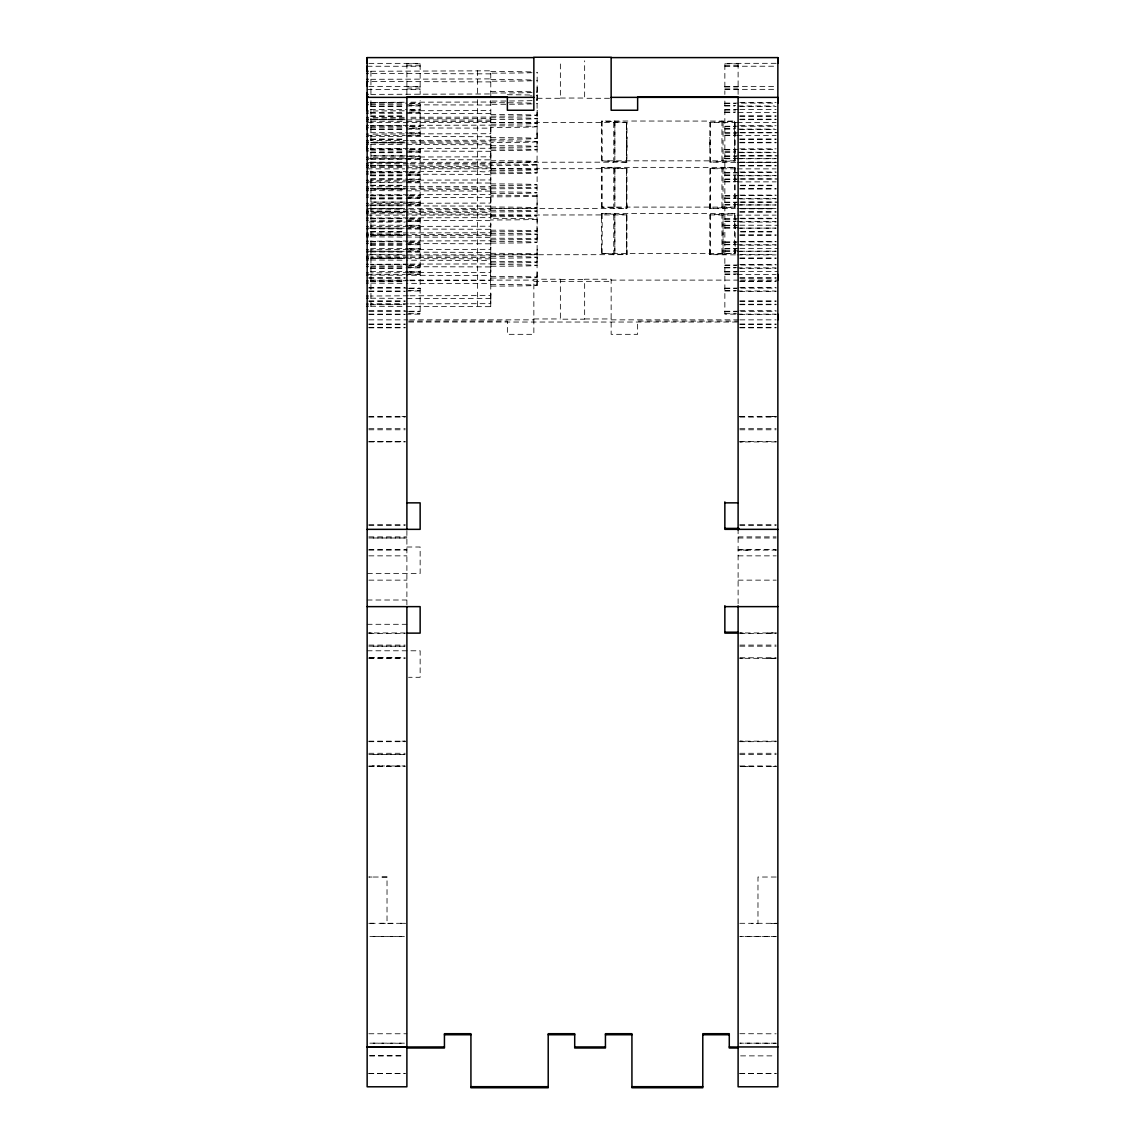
<?xml version="1.0" encoding="UTF-8"?>
<svg xmlns="http://www.w3.org/2000/svg" width="1145" height="1145" viewBox="0 0 1145 1145"><rect width="100%" height="100%" fill="white"/><g stroke="black" fill="none" stroke-linecap="round" stroke-linejoin="round"><path stroke-width="0.75" stroke-dasharray="5 3.75" d="M406.475 306.459L490.747 306.674L490.804 293.635M490.804 278.564L490.289 283.588L406.475 283.33M490.804 255.435L490.289 260.459L406.475 260.201M601.626 218.609L601.626 213.643L602.699 213.528L735.19 213.614L735.176 253.374L709.8 254.648M601.626 126.093L601.626 121.127L602.699 121.012L735.19 121.098L735.176 160.858L709.8 162.132M614.851 250.641L614.851 215.875M709.8 168.644L735.204 167.37L601.626 167.356L626.988 168.63L626.916 208.404L406.461 208.619M626.988 147.204L626.988 137.271M627.016 162.132L601.626 160.858L601.597 121.112L626.988 122.372L626.916 162.161L367.144 162.361M626.988 249.653L626.988 254.634L601.626 253.374L601.597 213.628L626.988 214.888L626.916 254.662L406.461 254.877M709.814 147.204L709.814 137.271M735.419 254.877L709.814 254.648L709.828 214.888L735.176 213.643M723.053 252.387L723.053 217.622M735.176 167.385L735.176 207.116L709.8 208.39M490.804 217.65L490.804 212.612L406.475 212.412M490.79 202.508L490.804 189.483L406.475 189.283M490.79 156.25L490.804 149.981M490.79 148.192L490.804 143.225L406.475 143.025M490.79 133.121L490.804 128.154L406.475 127.939M490.804 229.301L490.804 234.267L410.039 234.453M614.851 169.617L614.851 204.382M614.851 123.359L614.851 158.139M626.458 180.996L626.458 205.828M626.458 171.063L626.458 176.029M626.458 124.805L626.458 159.584M626.458 217.321L626.458 252.086M734.646 155.949L734.646 153.459M734.646 123.66L734.646 148.492M537.005 146.589L537.162 126.651A46.372 0.816 0 0 0 490.804 125.835M537.005 169.718L537.162 141.722A46.372 0.816 0 0 0 490.804 140.907M537.005 207.918L537.162 164.851A46.372 0.816 0 0 0 490.804 164.036M537.005 231.047L537.162 196.024A46.372 0.816 0 0 0 490.804 195.222M537.019 254.176L537.177 249.138L537.019 254.033M537.019 262.219L537.177 257.196L537.019 262.09M537.019 277.305L537.177 272.267L537.019 277.162M537.019 285.348L537.177 219.153A46.372 0.816 0 0 0 490.804 218.351M537.019 92.144L537.177 87.235L537.019 92.273M537.019 100.188L537.177 95.293L537.019 100.331M537.019 115.273L537.177 110.364L537.019 115.402M537.019 123.316L537.177 118.422L537.019 123.46M537.177 133.493L537.019 138.402L537.177 72.335M537.019 285.219L537.177 280.325M709.8 122.386L735.176 121.127M735.176 160.858L601.697 160.815M709.8 214.902L735.419 215.131M735.176 207.116L601.626 207.088L627.016 208.39L626.988 203.409M490.747 73.867L370.708 73.423M490.747 81.91L370.708 81.467M490.747 105.039L405.917 104.81M490.747 113.598L405.917 113.369M490.747 120.125L405.917 119.896M490.747 121.656L405.917 121.427M490.747 136.727L405.917 136.498M490.747 144.785L405.917 144.556M490.747 151.297L406.475 151.068M405.917 159.627L490.804 159.842M490.804 167.886L406.475 167.685M490.747 197.555L406.475 197.326M490.747 214.172L406.475 213.943M490.747 298.63L406.475 298.401M490.747 306.674L490.804 98.928M627.016 122.386L367.144 122.615M627.016 168.644L406.461 168.873M627.016 214.902L406.461 215.131M709.814 203.409L710 208.419L735.419 208.619M709.828 254.634L709.814 249.653M370.708 71.262L490.747 70.818L490.804 96.795M404.257 102.234L370.708 102.435M410.926 102.191L490.804 102.019M404.257 110.793L370.708 110.993M410.926 110.75L490.804 110.578M404.257 117.305L370.708 117.506M410.926 117.262L490.804 117.091M404.257 118.837L370.708 119.051M410.926 118.794L490.804 118.622M408.25 125.335L370.708 125.564M410.039 125.32L490.804 125.148M404.257 133.922L370.708 134.122M410.926 133.879L490.804 133.707M408.25 140.406L370.708 140.635M410.039 140.406L490.804 140.22M404.257 141.966L370.708 142.18M410.926 141.923L490.804 141.751M408.25 148.464L370.708 148.693M410.039 148.449L490.804 148.277M404.257 157.051L370.708 157.251M410.926 157.008L490.804 156.836M408.25 163.535L370.708 163.764M410.039 163.535L490.804 163.349M408.25 165.08L370.708 165.309M410.039 165.066L490.804 164.88M408.25 171.593L370.708 171.822M410.039 171.578L477.551 171.163C495.942 174.641 495.971 163.105 477.551 166.583L406.475 166.154M408.25 180.151L370.708 180.38M410.039 180.137L490.804 179.965L490.804 174.412L406.475 174.197M408.25 186.664L370.708 186.893M410.039 186.664L490.804 186.478M408.25 188.209L370.708 188.438M410.039 188.195L490.804 188.009M408.25 194.722L370.708 194.951M410.039 194.707L490.804 194.521M408.25 203.28L370.708 203.509M410.039 203.266L490.804 203.08M408.25 209.793L370.708 210.022M410.039 209.793L490.804 209.607M408.25 211.324L370.708 211.553L405.173 211.71M410.039 211.324L490.804 211.138M408.25 217.851L370.708 218.08M410.039 217.836L490.747 217.636M408.25 226.409L370.708 226.638M410.039 226.395L490.804 226.209M408.25 232.922L370.708 233.151M410.039 232.907L490.804 232.736M408.25 234.453L370.708 234.682M408.25 240.98L370.708 241.209M410.039 240.965L490.804 240.779M408.25 249.538L370.708 249.767M410.039 249.524L490.804 249.338M408.25 256.051L370.708 256.28M410.039 256.036L490.804 255.865M408.25 257.582L370.708 257.811M410.039 257.582L490.804 257.396M408.25 264.109L370.708 264.338L405.173 264.495M410.039 264.094L490.804 263.908M408.25 272.667L370.708 272.896M410.039 272.653L490.804 272.467M408.25 280.711L370.708 280.94M410.039 280.711L490.804 280.525M408.25 295.796L370.708 296.025M410.039 295.782L490.804 295.596M408.25 303.84L370.708 304.069L405.173 304.226M410.039 303.84L490.804 303.654M370.708 79.306L490.804 78.89M370.708 94.377L490.804 93.962M772.889 416.565L776.196 416.565L739.77 416.565L743.076 416.565M743.076 441.913L739.77 441.927L776.196 441.927L772.889 441.913M404.414 537.993L369.635 537.993M743.076 632.956L739.77 632.956L776.196 632.956L772.889 632.956M404.414 646.181L369.635 646.181M743.076 741.144L739.77 741.159L776.196 741.159L772.889 741.144M404.414 754.383L369.635 754.383M382.058 877.041L387.024 877.027L387.024 923.4L393.651 923.299M368.876 63.361L420.143 63.361L420.143 94.405M776.124 63.319L724.857 63.361L724.857 94.405M406.89 63.819L420.143 63.819M724.857 63.819L738.11 63.819M406.89 65.795L420.143 65.795M724.857 65.795L738.11 65.795M367.144 66.253L420.143 66.253M724.857 66.253L776.124 66.21M368.876 86.49L420.143 86.49M724.857 86.49L776.124 86.447M406.89 86.948L420.143 86.948M724.857 86.948L738.11 86.948M406.89 88.924L420.143 88.924M724.857 88.924L738.11 88.924M367.144 89.382L420.143 89.382M724.857 89.382L776.124 89.339M560.363 98.041L584.651 98.041M537.177 98.284L560.363 98.284L560.363 60.785M609.483 98.284L584.651 98.284L584.651 60.785M370.608 102.635L405.173 102.635M739.842 102.592L776.124 102.592M370.465 103.107L406.89 103.107M410.211 103.107L420.143 103.107M724.857 103.107L738.11 103.107M741.416 103.107L774.55 103.107M409.38 103.565L420.143 103.565M724.857 103.565L735.62 103.565M409.38 105.526L420.143 105.526M724.857 105.526L735.62 105.526M370.465 105.998L403.584 105.998M406.89 105.998L420.143 105.998M724.857 105.998L734.804 105.998M738.11 105.998L774.55 105.998M370.608 106.456L405.173 106.456M739.842 106.413L776.124 106.413M370.465 109.619L406.89 109.619M410.211 109.619L420.143 109.619M724.857 109.619L738.11 109.619M739.842 109.576L776.124 109.576M409.38 110.077L420.143 110.077M724.857 110.077L735.62 110.077M409.38 112.053L420.143 112.053M724.857 112.053L735.62 112.053M370.465 112.511L405.173 112.496M406.89 112.511L420.143 112.511M724.857 112.511L734.804 112.511M738.11 112.511L776.124 112.468M370.608 115.888L405.173 115.888M739.842 115.845L776.124 115.845M370.608 116.346L405.173 116.346M739.842 116.303L776.124 116.303M370.608 119.237L405.173 119.237M739.842 119.194L776.124 119.194M405.173 119.695L370.608 119.695L404.257 119.882M739.842 119.652L776.124 119.652M736.75 122.615L709.886 122.415L709.814 127.338L709.828 162.118L736.75 162.361M737.194 122.615L776.081 122.615M370.608 125.764L405.173 125.764M739.842 125.721L776.124 125.721M370.465 126.222L406.89 126.222M410.211 126.222L420.143 126.222M724.857 126.222L738.11 126.222M741.416 126.222L774.55 126.222M409.38 126.694L420.143 126.694M724.857 126.694L735.62 126.694M409.38 128.655L420.143 128.655M724.857 128.655L735.62 128.655M370.465 129.113L403.584 129.113M406.89 129.113L420.143 129.113M724.857 129.113L734.804 129.113M738.11 129.113L774.55 129.113M370.608 129.585L405.173 129.585M739.842 129.542L776.124 129.542M739.842 132.706L776.124 132.706M370.608 132.72L407.777 132.748M409.552 132.748L420.143 132.748M724.857 132.748L738.997 132.748M740.758 132.748L777.856 132.748M406.89 133.206L420.143 133.206M724.857 133.206L736.45 133.206M408.55 135.182L420.143 135.182M724.857 135.182L738.11 135.182M367.144 135.64L405.173 135.597M406.017 135.64L420.143 135.64M724.857 135.64L735.462 135.64M737.223 135.64L776.124 135.597M370.608 139.017L405.173 139.017M739.842 138.974L776.124 138.974M370.608 139.475L405.173 139.475M739.842 139.432L776.124 139.432M370.608 142.366L405.173 142.366M739.842 142.323L776.124 142.323M405.173 142.824L370.608 142.824L404.7 143.011M739.842 142.781L776.124 142.781M370.608 148.893L405.173 148.893M739.842 148.85L776.124 148.85M370.465 149.351L406.89 149.351M410.211 149.351L420.143 149.351M724.857 149.351L738.11 149.351M741.416 149.351L774.55 149.351M409.38 149.823L420.143 149.823M724.857 149.823L735.62 149.823M409.38 151.784L420.143 151.784M724.857 151.784L735.62 151.784M370.465 152.242L403.584 152.242M406.89 152.242L420.143 152.242M724.857 152.242L734.804 152.242M738.11 152.242L774.55 152.242M370.608 152.7L405.173 152.7M739.842 152.671L776.124 152.671M405.173 155.834L370.608 155.834L407.777 155.877M739.842 155.834L776.124 155.834M409.552 155.877L420.143 155.877M724.857 155.877L738.997 155.877M740.758 155.877L777.856 155.877M406.89 156.335L420.143 156.335M724.857 156.335L736.45 156.335M408.55 158.296L420.143 158.296M724.857 158.296L738.11 158.296M370.608 158.611L406.89 158.611M739.842 158.582L776.124 158.582M367.144 158.769L405.173 158.726M406.017 158.769L420.143 158.769M724.857 158.769L735.462 158.769M737.223 158.769L776.124 158.726M370.608 162.146L405.173 162.146M739.842 162.103L776.124 162.103M737.194 162.361L776.081 162.361M370.608 162.604L405.173 162.604M739.842 162.561L776.124 162.561M370.608 165.481L405.173 165.481M739.842 165.452L776.124 165.452M370.608 165.939L405.173 165.939M739.842 165.91L776.124 165.91M367.144 168.873L404.686 168.873M735.419 168.873L709.886 168.673L709.886 208.404M737.194 168.873L776.081 168.873M370.608 172.008L405.173 172.008M739.842 171.979L776.124 171.979M370.679 172.48L407.777 172.48M409.552 172.48L420.143 172.48M724.857 172.48L738.997 172.48M740.758 172.48L776.081 172.48M408.55 172.952L420.143 172.952M724.857 172.952L736.45 172.952M408.55 174.913L420.143 174.913M724.857 174.913L736.45 174.913M370.679 175.371L404.242 175.371M406.017 175.371L420.143 175.371M724.857 175.371L735.462 175.371M737.223 175.371L776.081 175.371M370.608 175.8L405.173 175.8M739.842 175.8L776.124 175.8M370.608 178.978L405.173 178.978M739.842 178.964L776.124 178.964M370.679 179.006L407.777 179.006M409.552 179.006L420.143 179.006M724.857 179.006L738.997 179.006M740.758 179.006L777.856 179.006M406.89 179.464L420.143 179.464M724.857 179.464L736.45 179.464M408.55 181.425L420.143 181.425M724.857 181.425L738.11 181.425M367.144 181.898L405.173 181.855M406.017 181.898L420.143 181.898M724.857 181.898L735.462 181.898M737.223 181.898L776.124 181.855M370.608 185.247L405.173 185.247M740.6 185.232L775.365 185.232M370.608 185.705L405.173 185.705M740.6 185.69L775.365 185.69M370.608 188.581L405.173 188.581M739.842 188.581L776.124 188.581M405.173 189.054L370.608 189.054L404.7 189.268M739.842 189.04L776.124 189.04M370.608 195.122L405.173 195.122M739.842 195.108L776.124 195.108M370.679 195.609L407.777 195.609M409.552 195.609L420.143 195.609M724.857 195.609L738.997 195.609M740.758 195.609L776.081 195.609M408.55 196.081L420.143 196.081M724.857 196.081L736.45 196.081M408.55 198.042L420.143 198.042M724.857 198.042L736.45 198.042M370.679 198.5L404.242 198.5M406.017 198.5L420.143 198.5M724.857 198.5L735.462 198.5M737.223 198.5L776.081 198.5M370.608 198.929L405.173 198.929M739.842 198.929L776.124 198.929M405.173 202.092L370.608 202.092L407.777 202.135M739.842 202.092L776.124 202.092M409.552 202.135L420.143 202.135M724.857 202.135L738.997 202.135M740.758 202.135L777.856 202.135M406.89 202.593L420.143 202.593M724.857 202.593L736.45 202.593M408.55 204.554L420.143 204.554M724.857 204.554L738.11 204.554M370.608 204.984L405.173 204.869M739.842 204.84L776.124 204.984L737.223 205.027M367.144 205.027L404.242 205.027M406.017 205.027L420.143 205.027M724.857 205.027L735.462 205.027M370.608 208.361L405.173 208.361M740.6 208.361L775.365 208.361M367.144 208.619L404.686 208.619M737.194 208.619L776.081 208.619M370.608 208.819L405.173 208.819M740.6 208.819L775.365 208.819M739.842 211.71L776.124 211.71M405.173 212.183L370.608 212.183L404.7 212.398M739.842 212.168L776.124 212.168M367.144 215.131L404.686 215.131M737.194 215.131L776.081 215.131M370.608 218.251L405.173 218.251M739.842 218.237L776.124 218.237M370.679 218.738L407.777 218.738M409.552 218.738L420.143 218.738M724.857 218.738L738.997 218.738M740.758 218.738L776.081 218.738M408.55 219.21L420.143 219.21M724.857 219.21L736.45 219.21M408.55 221.171L420.143 221.171M724.857 221.171L736.45 221.171M370.679 221.629L404.242 221.629M406.017 221.629L420.143 221.629M724.857 221.629L735.462 221.629M737.223 221.629L776.081 221.629M368.876 222.058L405.173 222.058M739.842 222.058L776.124 222.058M370.608 225.221L407.777 225.264M409.552 225.264L420.143 225.264M724.857 225.264L738.997 225.264M739.842 225.221L777.856 225.264M406.89 225.722L420.143 225.722M724.857 225.722L736.45 225.722M408.55 227.683L420.143 227.683M724.857 227.683L738.11 227.683M370.608 228.113L405.173 228.113M739.842 228.113L776.124 228.113L737.223 228.156M367.144 228.156L404.242 228.156M406.017 228.156L420.143 228.156M724.857 228.156L735.462 228.156M370.608 231.505L405.173 231.505M740.6 231.49L775.365 231.49M370.608 231.963L405.173 231.963M740.6 231.948L775.365 231.948M370.608 234.84L405.173 234.84M739.842 234.84L776.124 234.84M405.173 235.312L370.608 235.312L404.7 235.526M739.842 235.312L776.124 235.312M370.608 241.366L405.173 241.366M739.842 241.366L776.124 241.366M370.679 241.867L407.777 241.867M409.552 241.867L420.143 241.867M724.857 241.867L738.997 241.867M740.758 241.867L776.081 241.867M408.55 242.339L420.143 242.339M724.857 242.339L736.45 242.339M408.55 244.3L420.143 244.3M724.857 244.3L736.45 244.3M370.679 244.758L404.242 244.758M406.017 244.758L420.143 244.758M724.857 244.758L735.462 244.758M737.223 244.758L776.081 244.758M370.608 245.187L405.173 245.187M739.842 245.187L776.124 245.187M370.608 248.351L407.777 248.393M409.552 248.393L420.143 248.393M724.857 248.393L738.997 248.393M739.842 248.351L777.856 248.393M406.89 248.851L420.143 248.851M724.857 248.851L736.45 248.851M408.55 250.812L420.143 250.812M724.857 250.812L738.11 250.812M370.608 251.127L405.173 251.242M739.842 251.242L776.124 251.098M367.144 251.285L404.242 251.285M406.017 251.285L420.143 251.285M724.857 251.285L735.462 251.285M737.223 251.285L776.081 251.285M370.608 254.619L405.173 254.619M740.6 254.619L775.365 254.619M367.144 254.877L405.173 255.077M737.194 254.877L776.081 254.877M370.608 257.969L405.173 257.969M739.842 257.969L776.124 257.969M405.173 258.441L370.608 258.441L404.7 258.655M739.842 258.441L776.124 258.441M739.842 264.495L776.124 264.495M370.679 264.996L407.777 264.996M409.552 264.996L420.143 264.996M724.857 264.996L738.997 264.996M740.758 264.996L776.081 264.996M408.55 265.468L420.143 265.468M724.857 265.468L736.45 265.468M408.55 267.429L420.143 267.429M724.857 267.429L736.45 267.429M370.679 267.887L404.242 267.887M406.017 267.887L420.143 267.887M724.857 267.887L735.462 267.887M737.223 267.887L776.081 267.887M370.608 268.316L405.173 268.316M739.842 268.316L776.124 268.316M370.608 271.479L407.777 271.522M409.552 271.522L420.143 271.522M724.857 271.522L738.997 271.522M739.842 271.479L777.856 271.522M406.89 271.98L420.143 271.98M724.857 271.98L736.45 271.98M408.55 273.941L420.143 273.941M724.857 273.941L738.11 273.941M367.144 274.414L405.173 274.371M406.017 274.414L420.143 274.414M724.857 274.414L735.462 274.414M737.223 274.414L776.124 274.371M368.876 277.748L405.173 277.748M739.842 277.748L776.124 277.748M368.876 278.206L405.173 278.206M739.842 278.206L776.124 278.206M560.363 279.452L584.651 279.452M370.694 280.11L407.935 280.11M409.71 280.11L533.856 280.11M611.144 280.11L738.84 280.11M740.615 280.11L777.856 280.11M370.608 281.097L405.173 281.097M739.842 281.097L776.124 281.097M370.608 281.57L405.173 281.57M533.856 281.341L611.144 281.341M739.842 281.57L776.124 281.57M368.876 287.624L405.173 287.624M739.842 287.624L776.124 287.624M368.919 288.125L407.777 288.125M409.552 288.125L420.143 288.125M724.857 288.125L738.997 288.125M740.758 288.125L776.081 288.125M408.55 288.597L420.143 288.597M724.857 288.597L736.45 288.597M408.55 290.558L420.143 290.558M724.857 290.558L736.45 290.558M368.919 291.016L404.242 291.016M406.017 291.016L420.143 291.016M724.857 291.016L735.462 291.016M737.223 291.016L776.081 291.016M368.876 291.445L405.173 291.445M739.842 291.445L776.124 291.445M368.876 300.877L405.173 300.877M739.842 300.877L776.124 300.877M368.876 301.335L405.173 301.335M739.842 301.335L776.124 301.335M739.842 304.226L776.124 304.226M370.608 304.699L405.173 304.699M739.842 304.699L776.124 304.699M368.876 310.753L405.173 310.753M739.842 310.753L776.124 310.753M368.919 311.254L407.777 311.254M409.552 311.254L420.143 311.254M724.857 311.254L738.997 311.254M740.758 311.254L776.081 311.254M408.55 311.726L420.143 311.726M724.857 311.726L736.45 311.726M408.55 313.687L420.143 313.687M724.857 313.687L736.45 313.687M368.919 314.145L404.242 314.145M406.017 314.145L420.143 314.145L420.143 100.56M735.462 314.145L724.857 314.145L724.857 100.56M737.223 314.145L776.081 314.145M368.876 314.574L405.173 314.574M739.842 314.574L776.124 314.574M533.856 318.954L560.363 318.954M584.651 318.954L611.144 318.954M368.876 319.856L407.935 319.856M409.71 319.856L533.856 319.856M611.144 319.856L738.84 319.856M739.842 319.856L776.124 319.856M408.665 321.087L507.364 321.087L507.364 334.326L533.856 334.326L533.856 279.223L560.363 279.223L560.363 319.183L584.651 319.183L584.651 279.223L611.144 279.223L611.144 334.326L637.636 334.326L637.636 321.087L738.11 321.087M408.679 322.031L738.11 322.031M368.876 324.006L405.173 324.006M739.842 324.006L776.124 324.006M368.876 324.464L405.173 324.464M739.842 324.464L776.124 324.464M368.876 327.356L405.173 327.356M739.842 327.356L776.124 327.356M368.876 327.828L405.173 327.828M739.842 327.828L776.124 327.828M368.804 416.565L405.244 416.565L401.924 416.565M739.77 416.565L748.043 416.565M368.876 417.095L405.173 417.095M739.842 417.095L776.124 417.095M368.876 428.702L405.173 428.702M739.842 428.702L776.124 428.702M368.876 429.79L405.173 429.79M739.842 429.79L776.124 429.79M369.635 441.383L404.414 441.383M368.876 441.383L405.173 441.383M739.842 441.383L776.124 441.383M368.804 441.927L405.244 441.927M368.804 524.768L405.244 524.768M739.77 524.768L776.196 524.768M368.876 525.297L405.173 525.297M739.842 525.297L776.124 525.297M368.876 536.89L406.89 536.89M738.11 536.89L776.124 536.89M368.876 537.993L406.89 537.993M738.11 537.993L776.124 537.993M406.89 547.009L420.143 547.009L420.143 573.516L367.144 573.516M368.876 549.586L406.89 549.586M738.11 549.586L776.124 549.586M368.804 550.115L406.89 550.115M748.043 550.115L738.11 550.115L776.196 550.115L772.889 550.115M368.876 555.855L406.89 555.855M738.11 555.855L776.196 555.855M368.876 580.143L406.89 580.143M738.11 580.143L776.196 580.143M367.144 600.009L406.89 600.009M367.144 624.297L406.89 624.297M372.125 632.956L368.804 632.956L405.244 632.956M368.876 633.486L405.173 633.486M739.842 633.486L776.124 633.486M368.876 645.093L405.173 645.093M739.842 645.093L776.124 645.093M368.876 646.181L405.173 646.181M739.842 646.181L776.124 646.181M367.144 650.789L420.143 650.789L420.143 677.296L408.55 677.296M369.635 657.788L404.414 657.788M368.876 657.788L405.173 657.788M739.842 657.788L776.124 657.788M767.923 658.303L776.196 658.318L772.889 658.303M368.804 658.318L405.244 658.318M776.196 658.318L739.77 658.318L743.076 658.303M368.804 741.159L405.244 741.159L401.924 741.159M368.876 741.688L405.173 741.688M739.842 741.688L776.124 741.688M368.876 753.281L405.173 753.281M739.842 753.281L776.124 753.281M368.876 754.383L405.173 754.383M739.842 754.383L776.124 754.383M368.876 765.976L405.173 765.976M739.842 765.976L776.124 765.976M372.125 765.976L374.601 765.976M377.091 765.976L379.567 765.976M382.058 765.976L384.534 765.976M387.024 765.976L389.515 765.976M391.991 765.976L394.481 765.976M396.957 765.976L399.448 765.976M401.924 765.976L404.414 765.976M368.804 766.506L405.244 766.506M748.043 766.506L739.77 766.506L776.196 766.506L772.889 766.506M387.024 877.027L368.804 877.027L372.125 877.041M776.196 877.027L757.976 877.027L757.976 923.4L751.363 923.4M380.398 923.299L387.024 923.299M400.278 923.299L405.244 923.299L367.144 923.299M739.77 923.299L777.856 923.299M771.229 923.4L776.196 923.4M368.876 1033.763L406.89 1033.763M739.842 1033.706L776.124 1033.806M369.635 1055.776L404.414 1055.776M369.635 1055.876L404.414 1055.876M740.6 1055.876L775.365 1055.876M368.804 1073.452L405.244 1073.452M739.77 1073.452L776.196 1073.452M368.804 1073.552L405.244 1073.552M739.77 1073.552L776.196 1073.552M767.923 416.565L776.196 416.565M767.923 632.956L776.196 632.956M368.804 923.299L373.771 923.299M370.708 104.596L404.257 104.81M370.708 113.155L404.257 113.369M370.708 121.213L404.257 121.413M370.708 127.725L404.7 127.939M370.708 136.284L404.257 136.498M370.708 144.342L404.257 144.542M370.708 150.854L404.7 151.068M370.708 159.413L404.257 159.613M370.708 165.939L404.7 166.139M370.708 167.471L404.7 167.671M370.708 173.983L404.7 174.197M370.708 182.542L404.7 182.756M370.708 190.6L404.7 190.8M370.708 197.112L404.7 197.326M370.708 205.671L404.7 205.885M370.708 213.729L404.7 213.929M370.708 220.241L404.7 220.455M370.708 228.8L404.7 229.014M370.708 236.858L404.7 237.058M370.708 243.37L404.7 243.57M370.708 251.929L404.7 252.143M370.708 259.987L404.7 260.187M370.708 266.499L404.7 266.699M370.708 275.058L404.7 275.258M370.708 283.116L404.7 283.316M370.708 298.187L404.7 298.387M370.708 306.245L404.7 306.445M406.475 182.756L490.289 183.028L490.79 178.005M406.475 190.814L490.289 191.086L490.79 186.048M406.475 205.885L490.59 206.129L490.79 199.502M406.475 220.455L490.804 220.656L490.804 225.637M406.475 229.014L490.289 229.286L490.79 224.248M406.475 235.541L490.804 235.741L490.804 240.708M406.475 237.072L490.289 237.344L490.79 232.306M406.475 243.584L490.804 243.785L490.804 248.766M406.475 252.143L490.289 252.415L490.79 247.377M406.475 258.67L490.804 258.87L490.804 265.626L490.59 275.516L406.475 275.272M406.475 266.713L490.804 266.914L490.804 271.88M601.626 167.385L601.626 207.116M735.176 248.408L735.176 253.374L601.626 253.374L601.626 248.408M490.79 154.947L490.804 159.914M490.79 162.919L490.804 168.315M490.804 293.721L490.804 298.688M738.11 63.319L738.11 94.405M738.11 528.761L738.11 606.635M734.646 121.17L734.646 160.915M734.646 167.428L734.646 207.173M734.646 213.686L734.646 253.431M723.053 122.615L723.053 162.361M723.053 168.873L723.053 208.619M723.053 215.131L723.053 254.877M721.951 120.883L721.951 160.615M721.951 167.127L721.951 206.873M721.951 213.385L721.951 253.131M710.358 122.329L710.358 162.06M710.358 168.573L710.358 208.318M710.358 214.831L710.358 254.576M626.458 122.329L626.458 162.06M626.458 168.573L626.458 208.318M626.458 214.831L626.458 254.576M614.851 120.883L614.851 160.615M614.851 167.127L614.851 206.873M614.851 213.385L614.851 253.131M613.763 122.615L613.763 162.361M613.763 168.873L613.763 208.619M613.763 215.131L613.763 254.877M602.155 121.17L602.155 160.915M602.155 167.428L602.155 207.173M602.155 213.686L602.155 253.431M477.551 70.604L477.551 96.209M477.551 99.687L477.551 306.889M406.89 63.361L406.89 94.405M406.89 530.507L406.89 604.861M370.937 71.248L370.937 96.867M370.937 100.746L370.937 306.245M490.804 241.48A46.372 0.816 0 0 1 537.177 242.282A46.372 0.816 0 0 1 490.804 243.098M490.804 256.552A46.372 0.816 0 0 1 537.177 257.367A46.372 0.816 0 0 1 490.804 258.169M490.804 264.609A46.372 0.816 0 0 1 537.177 265.411A46.372 0.816 0 0 1 490.804 266.227M537.177 219.153A46.372 0.816 0 0 1 490.804 219.969M490.804 233.423A46.372 0.816 0 0 1 537.177 234.238A46.372 0.816 0 0 1 490.804 235.04M490.804 284.475A46.372 0.816 0 0 1 537.177 285.291A46.372 0.816 0 0 1 490.804 286.093M490.804 276.432A46.372 0.816 0 0 1 537.177 277.233A46.372 0.816 0 0 1 490.804 278.049M490.804 261.346A46.372 0.816 0 0 1 537.177 262.162A46.372 0.816 0 0 1 490.804 262.964M490.804 253.303A46.372 0.816 0 0 1 537.177 254.104A46.372 0.816 0 0 1 490.804 254.92M490.804 238.217A46.372 0.816 0 0 1 537.177 239.033A46.372 0.816 0 0 1 490.804 239.835M490.804 172.093A46.372 0.816 0 0 1 537.177 172.909A46.372 0.816 0 0 1 490.804 173.711M490.804 187.165A46.372 0.816 0 0 1 537.177 187.98A46.372 0.816 0 0 1 490.804 188.782M537.177 196.024A46.372 0.816 0 0 1 490.804 196.84M490.804 210.294A46.372 0.816 0 0 1 537.177 211.109A46.372 0.816 0 0 1 490.804 211.911M490.804 230.174A46.372 0.816 0 0 1 537.177 230.975A46.372 0.816 0 0 1 490.804 231.791M490.804 215.088A46.372 0.816 0 0 1 537.177 215.904A46.372 0.816 0 0 1 490.804 216.706M490.804 207.045A46.372 0.816 0 0 1 537.177 207.846A46.372 0.816 0 0 1 490.804 208.662M490.804 191.959A46.372 0.816 0 0 1 537.177 192.775A46.372 0.816 0 0 1 490.804 193.577M537.177 126.651A46.372 0.816 0 0 1 490.804 127.453M537.177 141.722A46.372 0.816 0 0 1 490.804 142.538M490.804 148.964A46.372 0.816 0 0 1 537.177 149.78A46.372 0.816 0 0 1 490.804 150.582M537.177 164.851A46.372 0.816 0 0 1 490.804 165.667M490.804 183.916A46.372 0.816 0 0 1 537.177 184.717A46.372 0.816 0 0 1 490.804 185.533M490.804 168.83A46.372 0.816 0 0 1 537.177 169.646A46.372 0.816 0 0 1 490.804 170.448M490.804 160.787A46.372 0.816 0 0 1 537.177 161.588A46.372 0.816 0 0 1 490.804 162.404M490.804 145.701A46.372 0.816 0 0 1 537.177 146.517A46.372 0.816 0 0 1 490.804 147.319M536.89 72.249A46.372 0.816 0 0 1 536.89 72.421M532.039 72.707A46.372 0.816 0 0 1 490.804 73.151M490.804 71.534A46.372 0.816 0 0 1 532.039 71.963M536.89 80.293A46.372 0.816 0 0 1 536.89 80.479M532.039 80.765A46.372 0.816 0 0 1 490.804 81.195M490.804 79.578A46.372 0.816 0 0 1 532.039 80.021M536.89 103.422A46.372 0.816 0 0 1 536.89 103.608M532.039 103.88A46.372 0.816 0 0 1 490.804 104.324M490.804 102.707A46.372 0.816 0 0 1 532.039 103.15M490.804 117.778A46.372 0.816 0 0 1 537.177 118.593A46.372 0.816 0 0 1 490.804 119.409M490.804 137.658A46.372 0.816 0 0 1 537.177 138.459A46.372 0.816 0 0 1 490.804 139.275M490.804 122.572A46.372 0.816 0 0 1 537.177 123.388A46.372 0.816 0 0 1 490.804 124.19M536.89 95.378A46.372 0.816 0 0 1 536.89 95.55M532.039 95.836A46.372 0.816 0 0 1 530.378 95.894M507.364 94.706A46.372 0.816 0 0 1 532.039 95.092M490.804 114.529A46.372 0.816 0 0 1 537.177 115.33A46.372 0.816 0 0 1 490.804 116.146M536.89 100.173A46.372 0.816 0 0 1 536.89 100.345M532.039 100.631A46.372 0.816 0 0 1 490.804 101.061M536.89 92.115A46.372 0.816 0 0 1 536.89 92.301M532.039 92.573A46.372 0.816 0 0 1 490.804 93.017M490.804 91.4A46.372 0.816 0 0 1 532.039 91.843M537.177 234.067L537.019 239.09L537.177 234.067M404.414 936.538L369.635 936.538L404.414 936.653M776.124 936.538L739.842 936.538L776.124 936.653M404.414 1043.167L369.635 1043.167L404.414 1043.267M776.124 1043.167L739.842 1043.167L776.124 1043.267"/><path stroke-width="1.5" d="M367.144 149.351L367.144 146.059M367.144 129.485L367.144 125.807M367.144 110.321L367.144 97.354L533.856 97.354M367.144 96.423L367.144 92.745M367.144 86.118L367.144 82.812M367.144 70.575L367.144 66.066M367.144 63.361L367.144 57.608L533.856 57.608M777.856 319.856L777.856 314.145M777.856 280.11L777.856 274.414M777.856 103.107L777.856 97.354L611.144 97.354M777.856 63.361L777.856 57.608L611.144 57.608M368.117 71.262L367.144 71.262M368.117 79.32L367.144 79.32M368.117 94.391L367.144 94.391M368.117 102.449L367.144 102.449M368.117 111.008L367.144 111.008M368.117 117.52L367.144 117.52M368.117 119.051L367.144 119.051M368.117 125.578L367.144 125.578M368.117 134.137L367.144 134.137M368.117 140.649L367.144 140.649M368.117 142.18L367.144 142.18M368.117 148.707L367.144 148.707M368.117 157.266L367.144 157.266M368.117 163.778L367.144 163.778M368.117 165.309L367.144 165.309M368.117 171.822L367.144 171.836M368.117 180.395L367.144 180.395M368.117 186.907L367.144 186.907M368.117 188.438L367.144 188.438M368.117 194.951L367.144 194.951M368.117 203.509L367.144 203.524M368.117 210.036L367.144 210.036M368.117 211.567L367.144 211.567M368.117 218.08L367.144 218.08M368.117 226.638L367.144 226.638M368.117 233.165L367.144 233.165M368.117 234.696L367.144 234.696M368.117 241.209L367.144 241.209M368.117 249.767L367.144 249.767M368.117 256.294L367.144 256.294M368.117 257.825L367.144 257.825M368.117 264.338L367.144 264.338M368.117 272.896L367.144 272.896M368.117 280.954L367.144 280.954M368.117 296.025L367.144 296.025M368.117 304.083L367.144 304.083M444.432 1046.945L367.144 1047.045M367.144 73.409L368.103 73.409M367.144 81.467L368.103 81.467M367.144 96.538L368.103 96.538M367.144 104.596L368.103 104.596M367.144 113.155L368.103 113.155M367.144 119.667L368.103 119.667M367.144 121.198L368.103 121.198M367.144 127.725L368.103 127.725M367.144 136.284L368.103 136.284M367.144 142.796L368.103 142.796M367.144 144.327L368.103 144.327M367.144 150.854L368.103 150.854M367.144 159.413L368.103 159.413M367.144 165.925L368.103 165.925M367.144 167.456L368.103 167.456M367.144 173.983L368.103 173.983M367.144 182.542L368.103 182.542M367.144 189.054L368.103 189.054M367.144 190.585L368.103 190.585M367.144 197.097L368.103 197.112M367.144 205.671L368.103 205.671M367.144 212.183L368.103 212.183M367.144 213.714L368.103 213.714M367.144 220.226L368.103 220.226M367.144 228.785L368.103 228.8M367.144 235.312L368.103 235.312M367.144 236.843L368.103 236.843M367.144 243.355L368.103 243.355M367.144 251.914L368.103 251.914M367.144 258.441L368.103 258.441M367.144 259.972L368.103 259.972M367.144 266.484L368.103 266.484M367.144 275.043L368.103 275.043M367.144 283.101L368.103 283.101M367.144 298.172L368.103 298.172M367.144 306.23L368.103 306.23M406.89 502.855L420.143 502.855L420.143 529.348L367.144 529.348M724.857 502.855L738.11 502.855M724.857 528.403L738.997 528.403M777.856 529.348L724.857 529.348L724.857 501.896M367.144 606.635L420.143 606.635L420.143 633.128L406.89 633.128M724.857 606.635L777.856 606.635M724.857 632.183L738.11 632.183M738.11 633.128L724.857 633.128L724.857 605.676M444.432 1034.751L470.924 1034.751M548.212 1034.751L574.704 1034.751M605.433 1034.751L631.925 1034.751M702.787 1034.751L729.279 1034.751M367.144 1047.045L406.89 1047.045M574.704 1046.945L605.433 1046.945M738.11 1046.945L777.856 1046.945M406.89 1048.004L444.432 1048.004L444.432 1033.706L470.924 1033.706L470.924 1087.75L548.212 1087.75L548.212 1033.706L574.704 1033.706L574.704 1048.004L605.433 1048.004L605.433 1033.706L631.925 1033.706L631.925 1087.75L702.787 1087.75L702.787 1033.706L729.279 1033.706L729.279 1048.004L738.11 1048.004M470.924 1086.691L548.212 1086.691M631.925 1086.691L702.787 1086.691M729.279 1046.945L738.11 1047.045M777.856 57.608L777.856 1086.791L738.11 1086.791L738.11 605.819M738.11 530.207L738.11 96.996L637.636 96.996L637.636 110.249L611.144 110.249L611.144 57.25L533.856 57.25L533.856 110.249L507.364 110.249L507.364 96.996L406.89 96.996L406.89 529.348M406.89 606.635L406.89 1086.791L367.144 1086.791L367.144 57.608"/></g></svg>
